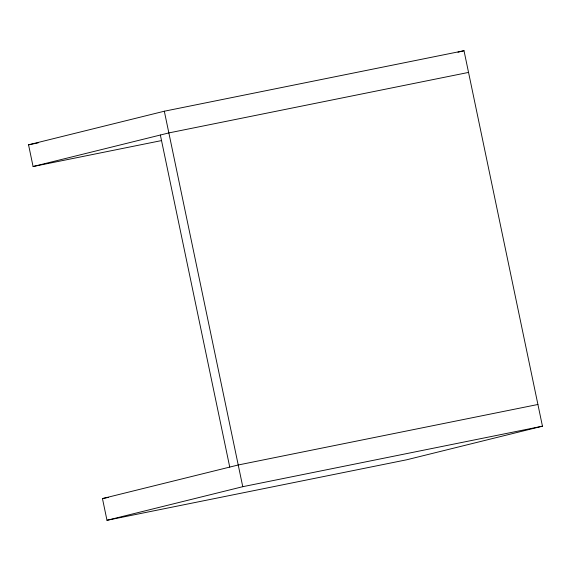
<?xml version="1.0" encoding="UTF-8"?>
<svg xmlns="http://www.w3.org/2000/svg" width="571" height="571" viewBox="0 0 571 571"><rect width="100%" height="100%" fill="white"/><g stroke="black" fill="none" stroke-linecap="round" stroke-linejoin="round"><path stroke-width="0.86" d="M161.522 140.587L33.082 166.518L28.55 144.813L164.32 111.217L464.009 50.712L542.45 426.187L406.68 459.783L106.991 520.288L102.459 498.583L238.228 464.987L537.918 404.482M457.956 52.211L464.009 50.712M33.082 166.518L168.852 132.922L468.541 72.417M106.991 520.288L242.761 486.692L542.45 426.187M28.55 144.813L38.164 142.871M102.459 498.583L108.576 497.348M164.32 111.217L242.761 486.692M160.365 135.02L229.742 467.085"/></g></svg>
